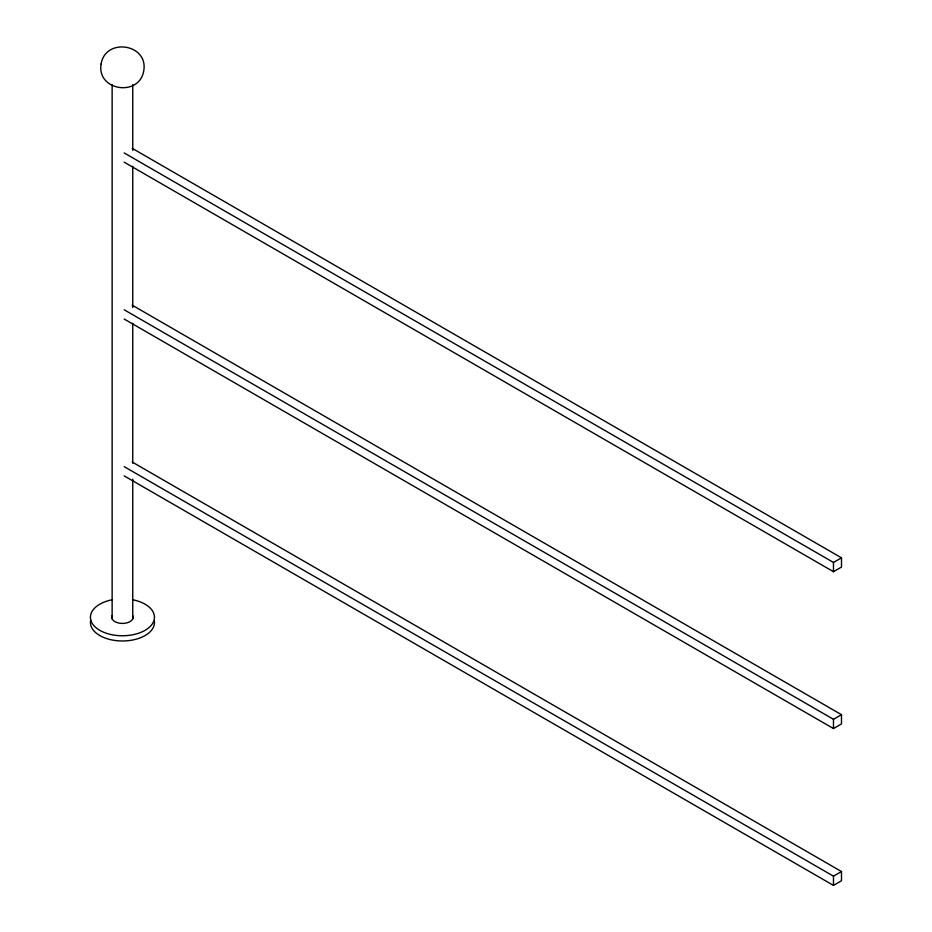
<?xml version="1.0" encoding="UTF-8"?>
<svg xmlns="http://www.w3.org/2000/svg" width="932" height="932" viewBox="0 0 932 932"><rect width="100%" height="100%" fill="white"/><g stroke="black" fill="none" stroke-linecap="round" stroke-linejoin="round"><path stroke-width="1.4" d="M124.177 152.93L833.476 562.45L841.491 557.825L841.491 567.075L833.476 571.689L124.177 162.18M124.177 309.785L833.476 719.306L841.491 714.681L841.491 723.919L833.476 728.544L124.177 319.035M124.177 466.641L833.476 876.162L841.491 871.537L841.491 880.775L833.476 885.4L124.177 475.879M132.181 148.316L841.491 557.825M132.181 305.172L841.491 714.681M132.181 462.016L841.491 871.537M833.476 562.45L833.476 571.689M833.476 719.306L833.476 728.544M833.476 876.162L833.476 885.4M132.752 84.707L132.752 150.448M132.752 166.176L132.752 307.56M132.752 323.276L132.752 463.216M132.752 479.211L132.752 618.86M112.131 84.707L112.131 618.86M154.374 621.12A32.014 18.489 0 0 1 121.684 640.971A32.014 18.489 0 0 1 90.66 620.246M132.449 599.707A32.014 18.489 0 0 1 148.433 628.063A32.014 18.489 0 0 1 96.8 628.343A32.014 18.489 0 0 1 111.863 599.824M132.752 615.668A10.671 6.163 0 0 1 122.441 623.426A10.671 6.163 0 0 1 112.131 615.668M101.122 63.993C96.462 90.917 139.59 97.278 143.773 70.657C148.433 43.722 105.293 37.362 101.122 63.993"/></g></svg>
